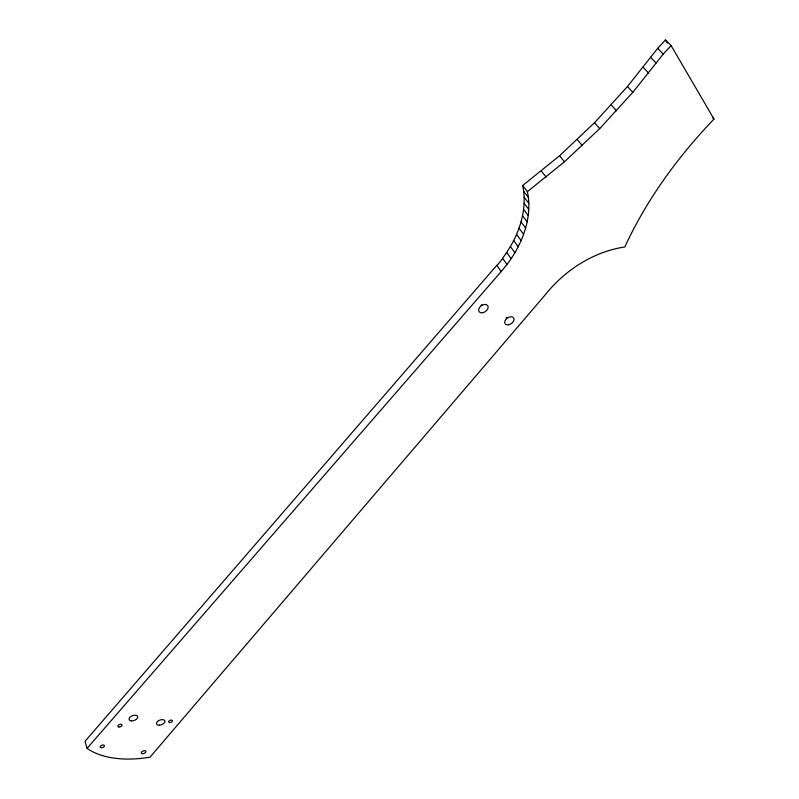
<?xml version="1.0" encoding="UTF-8"?>
<svg xmlns="http://www.w3.org/2000/svg" width="799" height="799" viewBox="0 0 799 799"><rect width="100%" height="100%" fill="white"/><g stroke="black" fill="none" stroke-linecap="round" stroke-linejoin="round"><path stroke-width="1.2" d="M501.203 271.56L506.985 264.479L502.561 258.237C517.962 237.792 528.099 211.286 522.686 185.518L559.56 155.745L594.556 122.716L627.465 86.512L657.667 48.379L665.487 39.95L671.13 45.613L713.976 119.051C677.961 156.764 646.681 199.44 624.858 246.941C593.807 251.655 565.532 269.702 545.957 293.952L150.032 757.142A91.086 51.466 -20.5 0 1 120.01 758.77L114.477 758.181A91.086 51.466 -20.5 0 1 87.071 748.373L85.024 741.312L496.808 265.298L501.203 271.56L87.071 748.373M506.985 264.479C522.466 244.025 532.753 217.498 527.4 191.66L522.686 185.518M527.4 191.66L564.474 161.768L599.689 128.639L632.828 92.324L663.26 54.072L671.13 45.613M496.978 265.548L502.731 258.486M657.667 48.379L663.26 54.072M712.398 117.423L713.976 119.051M650.526 57.258L656.059 62.971M643.065 67.236L648.538 72.989M627.465 86.512L632.828 92.324M611.285 105.009L616.528 110.871M594.556 122.716L599.689 128.639M577.307 139.625L582.331 145.608M559.56 155.745L564.474 161.768M541.342 171.036L546.156 177.128M523.685 191.301L528.379 197.443M524.154 197.233L528.838 203.385M524.124 203.296L528.788 209.448M523.585 209.448L528.229 215.61M522.556 215.67L527.17 221.832M521.038 221.912L525.632 228.085M519.04 228.144L523.615 234.337M516.593 234.347L521.138 240.549M513.697 240.489L518.221 246.701M510.381 246.541L514.876 252.754M506.666 252.464L511.12 258.696M665.487 39.95L667.355 43.146M506.906 317.463A5.144 3.436 -34.7 0 1 506.037 317.962M481.907 304.679A5.233 3.566 -34.4 0 1 481.108 305.298M169.887 722.586A1.988 1.109 -20.7 0 0 172.384 720.648A1.988 1.109 -20.7 0 0 169.268 720.778A1.988 1.109 -20.7 0 0 169.887 722.586M118.821 726.94A2.167 1.208 -19.5 0 0 122.027 725.182A2.167 1.208 -19.5 0 0 118.991 724.713A2.167 1.208 -19.5 0 0 118.821 726.94M142.352 753.637A2.417 1.308 -20.1 0 0 145.927 751.679A2.417 1.308 -20.1 0 0 142.592 751.21A2.417 1.308 -20.1 0 0 142.352 753.637M101.173 747.654A2.207 1.208 -19.1 0 0 104.419 745.886A2.207 1.208 -19.1 0 0 101.313 745.447A2.207 1.208 -19.1 0 0 101.173 747.654M159.321 725.192A4.454 2.477 -20.5 0 0 164.894 720.868A4.454 2.477 -20.5 0 0 157.912 721.147A4.454 2.477 -20.5 0 0 159.321 725.192M131.256 720.868A4.534 2.537 -19.8 0 0 137.758 716.993A4.534 2.537 -19.8 0 0 131.186 716.304A4.534 2.537 -19.8 0 0 131.256 720.868M508.773 324.764A5.174 3.436 -34.6 0 0 513.637 317.962A5.174 3.436 -34.6 0 0 505.587 319.74A5.174 3.436 -34.6 0 0 508.773 324.764M482.876 312.679A5.253 3.566 -34.3 0 0 487.75 305.717A5.253 3.566 -34.3 0 0 479.51 307.505A5.253 3.566 -34.3 0 0 482.876 312.679"/></g></svg>
